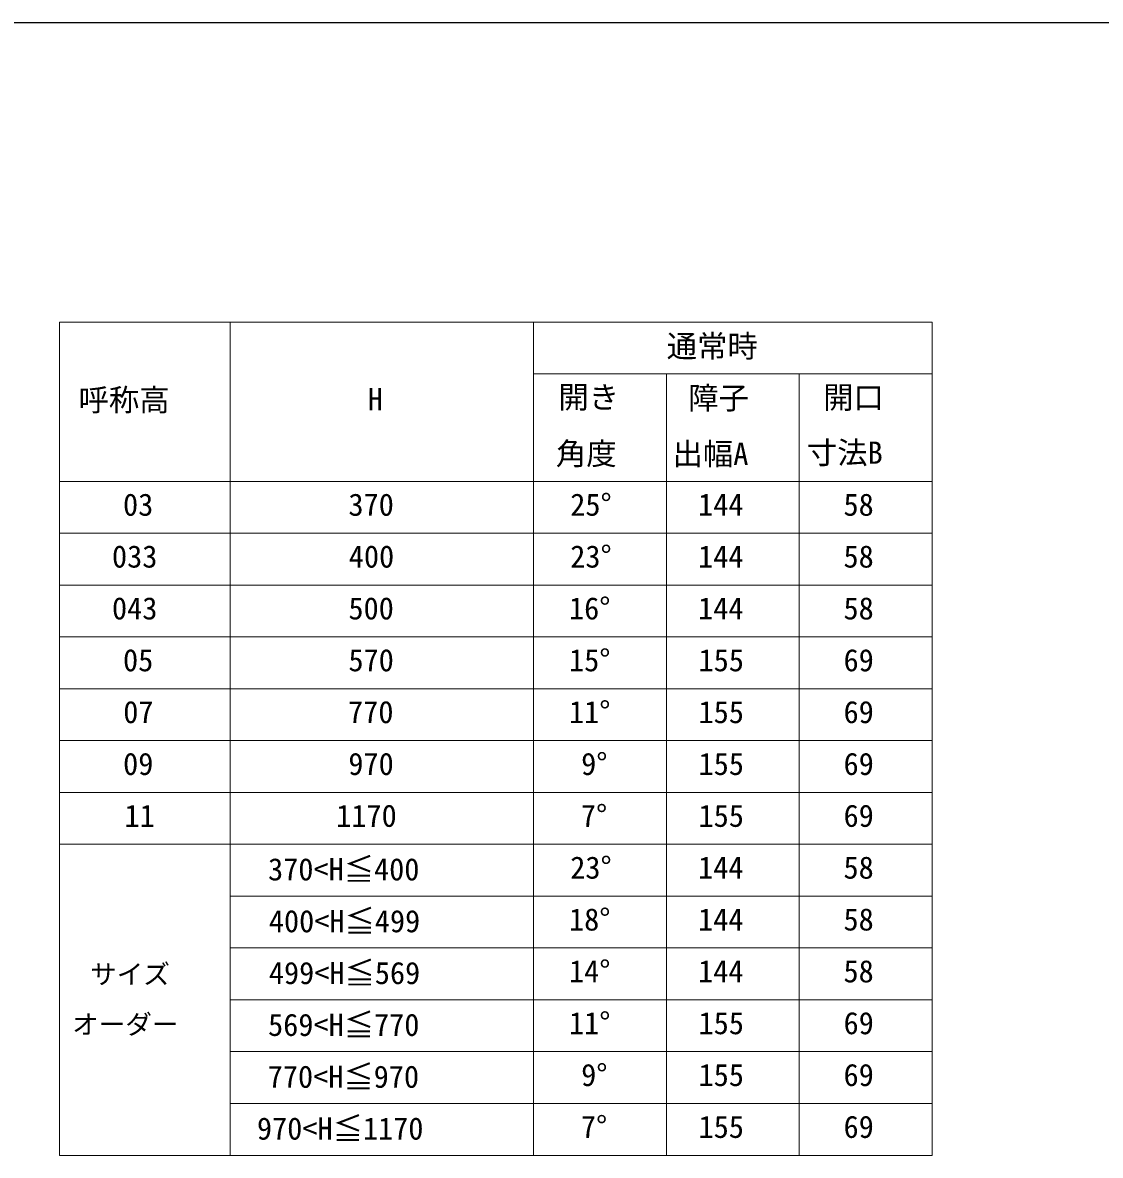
# Model space of a CAD drawing. Units: millimetres, scale not verified. Extents: x -525 to 525, y -783 to 779.
# Drawn here: x -43.1 to 241, y 448.7 to 747.3 of the extents above; entities that cross this region are included whole.
import ezdxf
from ezdxf.enums import TextEntityAlignment as Align

# ---------------------------------------------------------------- set-up
doc = ezdxf.new("R2010")
doc.units = ezdxf.units.MM
doc.header["$LTSCALE"] = 4
doc.layers.add('0-1_TABLE1', color=7, linetype='Continuous', lineweight=18)
doc.layers.add('0-8_YKK_ZWAK', color=7, linetype='Continuous')
doc.styles.add('ＭＳ ゴシック', font='')
doc.styles.get('ＭＳ ゴシック').set_extended_font_data('MS Gothic')

msp = doc.modelspace()

# ---------------------------------------------------------------- linework, layer by layer
at = {"layer": '0-1_TABLE1'}
for p, q in [((-33.396, 668.39), (196.604, 668.39)), ((-33.396, 668.39), (-33.396, 448.723)), ((11.604, 668.39), (11.604, 448.723)), ((91.604, 668.39), (91.604, 448.723)), ((196.604, 668.39), (196.604, 448.723)), ((91.604, 654.723), (196.604, 654.723)), ((126.604, 654.723), (126.604, 448.723)), ((161.604, 654.723), (161.604, 448.723)), ((-33.396, 626.39), (196.604, 626.39)), ((-33.396, 612.723), (196.604, 612.723)), ((-33.396, 599.057), (196.604, 599.057)), ((-33.396, 585.39), (196.604, 585.39)), ((-33.396, 571.723), (196.604, 571.723)), ((-33.396, 558.057), (196.604, 558.057)), ((-33.396, 544.39), (196.604, 544.39)), ((-33.396, 530.723), (196.604, 530.723)), ((11.604, 517.057), (196.604, 517.057)), ((11.604, 503.39), (196.604, 503.39)), ((11.604, 489.723), (196.604, 489.723)), ((11.604, 476.057), (196.604, 476.057)), ((11.604, 462.39), (196.604, 462.39)), ((-33.396, 448.723), (196.604, 448.723))]:
    msp.add_line(p, q, dxfattribs=at)
at = {"layer": '0-8_YKK_ZWAK'}
msp.add_line((-525, 747.3), (525, 747.3), dxfattribs=at)

# ---------------------------------------------------------------- texts
at = {"layer": '0-1_TABLE1', "style": 'ＭＳ ゴシック'}
for s, height, p in [('通常時', 5.865, (126.673, 657.329)), ('呼称高', 5.865, (-28.35, 643.163)), ('H', 5.865, (47.877, 643.39)), ('開き', 5.865, (98.127, 643.882)), ('障子', 5.865, (132.332, 643.678)), ('開口', 5.865, (167.923, 643.814)), ('角度', 5.865, (97.468, 629.004)), ('出幅A', 5.865, (128.218, 628.935)), ('寸法B', 5.865, (163.627, 629.254)), ('03', 5.865, (-16.623, 615.557)), ('370', 5.865, (42.786, 615.557)), ('25°', 5.865, (101.241, 615.557)), ('144', 5.865, (134.945, 615.557)), ('58', 5.865, (173.264, 615.557)), ('033', 5.865, (-19.532, 601.89)), ('400', 5.865, (42.877, 601.89)), ('23°', 5.865, (101.241, 601.89)), ('144', 5.865, (134.945, 601.89)), ('58', 5.865, (173.264, 601.89)), ('043', 5.865, (-19.532, 588.223)), ('500', 5.865, (42.786, 588.223)), ('16°', 5.865, (100.923, 588.223)), ('144', 5.865, (134.945, 588.223)), ('58', 5.865, (173.264, 588.223)), ('15°', 5.865, (100.923, 574.557)), ('05', 5.865, (-16.623, 574.557)), ('570', 5.865, (42.786, 574.557)), ('155', 5.865, (135.059, 574.557)), ('69', 5.865, (173.286, 574.557)), ('07', 5.865, (-16.555, 560.89)), ('770', 5.865, (42.695, 560.89)), ('11°', 5.865, (100.923, 560.89)), ('155', 5.865, (135.059, 560.89)), ('69', 5.865, (173.286, 560.89)), ('09', 5.865, (-16.6, 547.223)), ('970', 5.865, (42.764, 547.223)), ('9°', 5.865, (104.127, 547.223)), ('155', 5.865, (135.059, 547.223)), ('69', 5.865, (173.286, 547.223)), ('11', 5.865, (-16.236, 533.557)), ('1170', 5.865, (39.559, 533.557)), ('7°', 5.865, (104.059, 533.557)), ('155', 5.865, (135.059, 533.557)), ('69', 5.865, (173.286, 533.557)), ('370<H≦400', 5.865, (21.604, 519.435)), ('23°', 5.865, (101.241, 519.89)), ('144', 5.865, (134.945, 519.89)), ('58', 5.865, (173.264, 519.89)), ('400<H≦499', 5.865, (21.809, 505.769)), ('18°', 5.865, (100.923, 506.223)), ('144', 5.865, (134.945, 506.223)), ('58', 5.865, (173.264, 506.223)), ('サイズ', 5.132, (-25.273, 492.375)), ('499<H≦569', 5.865, (21.809, 492.102)), ('14°', 5.865, (100.923, 492.557)), ('144', 5.865, (134.945, 492.557)), ('58', 5.865, (173.264, 492.557)), ('569<H≦770', 5.865, (21.604, 478.435)), ('11°', 5.865, (100.923, 478.89)), ('オーダー', 5.132, (-30.026, 479.157)), ('155', 5.865, (135.059, 478.89)), ('69', 5.865, (173.286, 478.89)), ('770<H≦970', 5.865, (21.514, 464.769)), ('9°', 5.865, (104.127, 465.223)), ('155', 5.865, (135.059, 465.223)), ('69', 5.865, (173.286, 465.223)), ('970<H≦1170', 5.865, (18.673, 451.102)), ('7°', 5.865, (104.059, 451.557)), ('155', 5.865, (135.059, 451.557)), ('69', 5.865, (173.286, 451.557))]:
    msp.add_text(s, height=height, dxfattribs=at).set_placement(p, align=Align.BOTTOM_LEFT)

doc.saveas('drawing.dxf')
